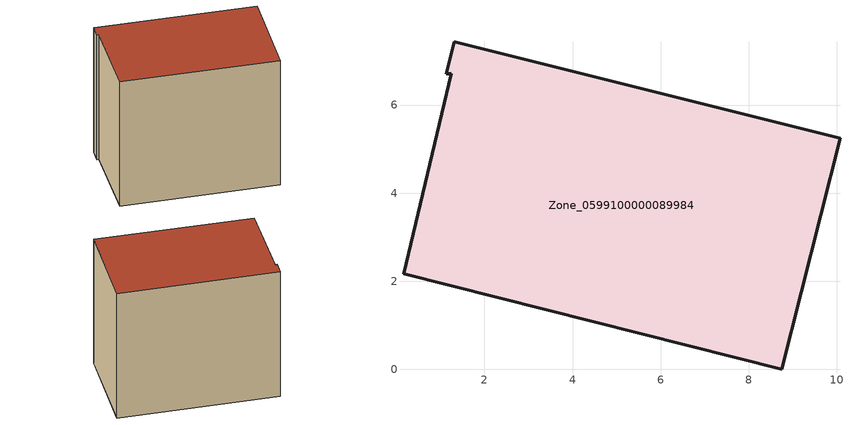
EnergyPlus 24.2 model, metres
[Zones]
Zone_0599100000089984
 floor ground (C_G): 0.16,2.17 1.25,6.71 1.14,6.71 1.32,7.44 10.07,5.25 8.75,0 z0
 wall outside (C_F): 8.75,0 10.07,5.25 1.32,7.44 1.14,6.71 1.25,6.71 0.16,2.17 8.75,0 z0:8.03
 roof outside (C_R): 1.25,6.71 0.16,2.17 8.75,0 10.07,5.25 1.32,7.44 1.14,6.71 z8.03
[BUILDING]
Pand.0599100000089984: North Axis=0; Terrain=City; Loads Convergence Tolerance Value=0.04; Temperature Convergence Tolerance Value=0.4; Solar Distribution=FullExterior; Maximum Number of Warmup Days=25; Minimum Number of Warmup Days=1
[Site:Location]
Rotterdam.The.Hague.AP_ZH_NLD Design_Conditions: Latitude=51.96; Longitude=4.45; Time Zone=1; Elevation=-4.5
[SITE:GROUNDTEMPERATURE:BUILDINGSURFACE]
18, 18, 18, 18, 18, 18, 18, 18, 18, 18, 18, 18
[MATERIAL] Thermal Absorptance=0.9; Solar Absorptance=0.7; Visible Absorptance=0.7
Name | Roughness | Thickness | Conductivity | Density | Specific Heat
G.TI.1975-1991 | MediumSmooth | 0.15 | 0.288461 | 540 | 1210
F.TI.1975-1991 | Rough | 0.3 | 0.230769 | 1920 | 840
R.TI.1975-1991 | MediumRough | 0.2 | 0.153846 | 1500 | 1000
[CONSTRUCTION]
C_G: G.TI.1975-1991
C_F: F.TI.1975-1991
C_R: R.TI.1975-1991
[ZONE]
Zone_0599100000089984: Type=1; Multiplier=1; Ceiling Height=Autocalculate; Volume=Autocalculate; Floor Area=autocalculate; Part of Total Floor Area=Yes
[ZONEINFILTRATION:DESIGNFLOWRATE]
Infil_Zone_0599100000089984: Zone or ZoneList or Space or SpaceList=Zone_0599100000089984; Schedule=AlwaysOn; Design Flow Rate Calculation Method=Flow/Area; Flow Rate per Floor Area=0.003; Constant Term Coefficient=1; Temperature Term Coefficient=0; Velocity Term Coefficient=0; Velocity Squared Term Coefficient=0
[HVACTEMPLATE:ZONE:IDEALLOADSAIRSYSTEM]
Zone_0599100000089984: Maximum Heating Supply Air Temperature=50; Minimum Cooling Supply Air Temperature=13; Maximum Heating Supply Air Humidity Ratio=0.0156; Minimum Cooling Supply Air Humidity Ratio=0.0077; Heating Limit=NoLimit; Cooling Limit=NoLimit; Dehumidification Control Type=ConstantSensibleHeatRatio; Cooling Sensible Heat Ratio=0.7; Dehumidification Setpoint=60; Humidification Control Type=None; Humidification Setpoint=30; Outdoor Air Method=None; Outdoor Air Flow Rate per Person=0.00944; Outdoor Air Flow Rate per Zone Floor Area=0; Outdoor Air Flow Rate per Zone=0; Demand Controlled Ventilation Type=None; Outdoor Air Economizer Type=NoEconomizer; Heat Recovery Type=None; Sensible Heat Recovery Effectiveness=0.7; Latent Heat Recovery Effectiveness=0.65
[ZONECONTROL:THERMOSTAT]
ThermostatControl_Zone_0599100000089984: Zone or ZoneList=Zone_0599100000089984; Control Type Schedule=DualSetpointControlType; Control 1=Thermostat_Zone_0599100000089984; Temperature Difference Between Cutout And Setpoint=0
[THERMOSTATSETPOINT:DUALSETPOINT]
Thermostat_Zone_0599100000089984: Heating Setpoint Temperature Schedule=HeatingSetpoint_Zone_0599100000089984; Cooling Setpoint Temperature Schedule=CoolingSetpoint_Zone_0599100000089984
[SCHEDULE:COMPACT]
HeatingSetpoint_Zone_0599100000089984: Through: 12/31, For: AllDays, Until: 24:00, 21
CoolingSetpoint_Zone_0599100000089984: Through: 12/31, For: AllDays, Until: 24:00, 24
DualSetpointControlType: Through: 12/31, For: AllDays, Until: 24:00, 4
AlwaysOn: Through: 12/31, For: AllDays, Until: 24:00, 1
